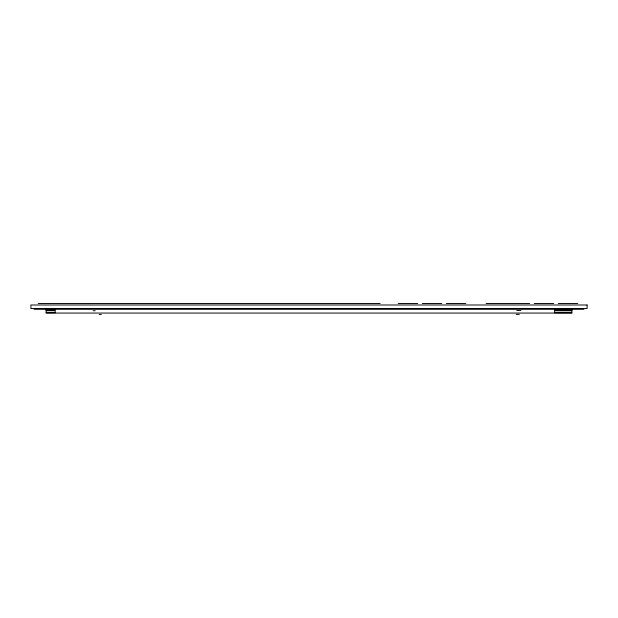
<?xml version="1.0" encoding="UTF-8"?>
<svg xmlns="http://www.w3.org/2000/svg" width="618" height="618" viewBox="0 0 618 618"><rect width="100%" height="100%" fill="white"/><g stroke="black" fill="none" stroke-linecap="round" stroke-linejoin="round"><path stroke-width="0.93" d="M520.858 310.468L516.756 310.468M519.313 314.392L516.208 314.392M38.331 303.492L380.14 303.492M398.27 303.492L417.691 303.492M422.31 303.492L441.739 303.492M446.358 303.492L465.779 303.492M486.165 303.492L529.649 303.492M534.269 303.492L553.697 303.492M558.317 303.492L577.737 303.492M34.114 309.294L583.886 309.294M46.134 309.633L55.149 309.633L55.149 310.213L46.134 310.213M571.866 309.587L554.585 309.587L554.585 310.221L571.866 310.221M46.134 310.715L55.149 310.715L55.149 312.716L46.134 312.716M93.125 310.746L95.211 310.746M571.866 310.761L554.585 310.761L554.585 312.754L571.866 312.754M99.197 314.508L101.282 314.508M571.866 309.294L571.866 313.056L46.134 313.056L46.134 309.294M587.1 304.998L30.9 304.998L30.9 308.544L587.1 308.544L587.1 304.998"/></g></svg>
